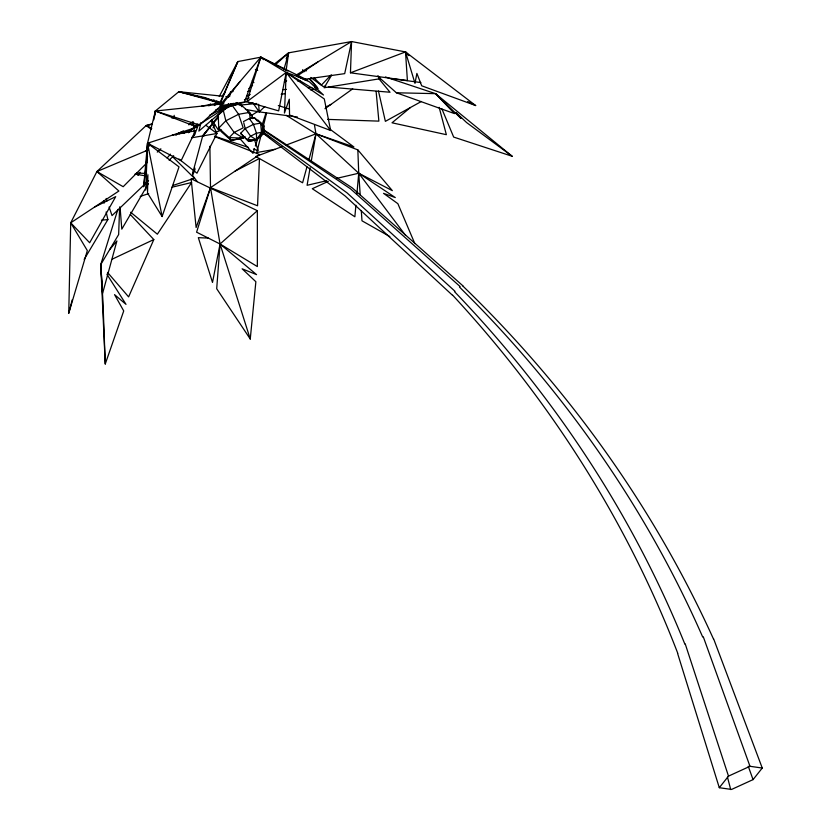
<?xml version="1.0" encoding="UTF-8"?>
<svg xmlns="http://www.w3.org/2000/svg" width="831" height="831" viewBox="0 0 831 831"><rect width="100%" height="100%" fill="white"/><g stroke="black" fill="none" stroke-linecap="round" stroke-linejoin="round"><path stroke-width="1.25" d="M214.471 136.471L259.625 154.576L210.513 187.671L196.116 227.528L191.14 178.821L257.35 210.679L257.35 266.564L220.059 244.013L196.594 232.181L210.513 187.671L209.89 146.225M147.866 150.079L96.915 171.539L118.885 191.026L70.718 222.812L87.328 250.598L68.744 313.256L70.718 222.812L96.915 171.539L146.163 125.554L152.281 123.767M119.633 207.044L118.646 234.56L100.759 264.549L105.257 363.988L123.726 310.929L114.533 294.621L126.011 304.354L106.898 274.23M350.453 72.816L351.575 41.55L405.507 51.917L475.664 105.547L421.691 85.79L416.882 73.408L414.991 83.339L405.507 51.917L350.453 72.816L407.398 80.565L405.507 51.917L409.029 55.667M153.818 119.809L155.345 111.022L197.186 127.081L147.534 143.244L143.67 186.809L146.433 162.492L147.534 143.244L155.345 111.022L178.852 91.69L223.352 96.292M228.452 97.393L228.639 94.859M355.897 205.247L354.868 216.777L312.279 188.72L328.328 181.355M356.915 193.716L358.732 173.222L357.839 149.881L315.988 133.822L286.311 115.374M257.35 210.679L220.059 244.013L216.704 288.731L250.256 339.017L255.865 281.719L242.122 268.808L256.561 274.625L220.059 244.013L210.513 187.671L257.558 205.776L259.469 158.482L235.069 171.124M284.836 79.589L284.482 82.144L286.643 80.836M286.103 70.666L288.627 52.831L351.575 41.55L344.688 73.637L304.25 79.35M154.608 116.132L155.345 111.022L223.124 103.865L199.45 125.055L155.345 111.022M146.433 162.492L147.523 156.218M149.258 146.173L149.694 143.659M310.129 167.717L307.086 185.292L326.76 180.691M311.21 161.443L315.988 133.822L314.492 125.221M245.052 136.471L243.306 138.091L231.132 140.335L221.534 131.942L218.771 128.109L218.2 115.114L227.787 106.254L228.245 103.833M229.636 96.562L230.561 91.722L233.054 91.535M173.7 117.815L174.198 115.332M201.009 122.5L198.869 131.101L230.779 103.792M261.069 135.276L256.779 152.54L274.874 149.331M263.52 125.408L266.585 113.078M68.744 313.256L72.224 299.835M217.826 116.662L202.691 135.952L192.449 173.97L194.984 168.174M306.951 166.865L302.609 182.778L255.792 156.529L282.125 146.599M308.966 159.521L315.988 133.822L353.923 146.973L329.408 128.784M283.807 69.877L288.627 52.831L274.386 64.049M105.257 363.988L102.94 301.071L100.759 264.549L117.867 209.422M296.937 76.317L309.392 81.802L323.508 95.004L286.207 72.453L278.655 110.887L246.911 101.694L260.83 57.173L307.678 80.181L286.207 72.453L260.83 57.173L237.863 61.567L219.228 96.51M254.556 148.469L252.977 153.361L239.432 138.081M255.346 146.027L257.703 138.694M262.035 125.232L265.972 113.006M162.118 216.548L179.018 166.886L147.534 143.244L145.726 190.112L147.897 174.697L147.534 193.031L162.118 216.548L147.534 143.244L181.137 160.663L195.441 130.737L172.36 135.162M218.2 115.114L227.787 106.254L228.587 103.958M191.836 137.531L194.568 134.799L198.64 124.255M219.291 127.6L218.345 129.968L211.635 119.851M286.176 58.793L288.627 52.831L275.352 64.787M219.789 104.623L237.863 61.567L219.239 104.623M195.015 169.586L192.563 175.424L197.279 181.625M130.238 214.45L153.818 239.557L128.608 296.885L107.511 272.391M213.037 127.922L214.699 124.598M216.818 101.029L214.419 105.537L215.977 103.605M148.323 183.713L121.804 229.148L120.069 207.168M331.579 75.216L324.121 87.764L380.255 78.685L377.928 75.673M84.16 259.428L107.874 219.592L106.139 212.009M137.956 175.445L140.055 172.235M261.838 134.892L259.604 136.689L260.841 134.809M208.924 105.921L210.388 103.917M240.055 81.5L221.212 105.537L244.501 102.057L260.83 57.173L273.233 63.54M762.256 768.041L753.052 779.613L731.571 789.45L719.293 787.705L728.496 776.133L749.978 766.296L762.256 768.041L713.673 638.946M222.241 95.908L225.378 92.054M205.028 135.495L202.691 135.952L209.734 127.288M212.082 124.401L213.64 122.469M109.702 249.56L116.901 240.938L102.649 293.198L100.759 264.549M167.114 158.046L170.407 154.151M188.512 132.731L197.311 123.923M202.691 135.952L218.584 117.14M220.953 103.875L260.83 57.173L263.583 59.676M331.07 74.956L321.4 85.084L314.118 77.917M240.606 133.355L245.197 128.597L253.476 124.37L260.612 123.144L262.409 125.637L262.783 134.082L256.55 139.847L248.635 141.301L240.606 133.355L248.635 141.301L256.55 139.847L263.458 133.209M147.409 162.336L123.185 186.705L96.915 171.539M158.17 151.502L160.871 148.801M169.119 160.269L173.669 155.719M245.405 109.412L259.251 111.894L264.757 106.513M157.256 152.094L159.999 149.466M148.552 180.566L112.04 215.593L109.1 207.033M259.604 136.689L264.268 132.368M248.801 88.688L252.593 85.281M410.462 107.5L392.014 122.801L446.361 134.684L439.152 107.324M175.933 135.235L178.904 132.846M188.824 124.868L192.782 121.679M179.247 133.853L183.319 130.81M191.483 124.733L193.519 123.217M246.911 101.694L286.207 72.453L324.298 98.962L330.665 130.509L289.541 114.99L289.292 99.211L284.441 113.068L286.207 72.453L330.665 130.509M324.973 108.716L352.718 88.844M207.314 98.37L212.58 100.894L214.024 99.886M296.584 76.4L318.024 61.847M232.161 103.563L190.974 129.813L183.859 132.815M251.461 115.457L259.012 110.637M296.376 74.935L351.575 41.55M209.433 115.343L231.018 104.363M421.369 101.475L385.376 121.347L378.458 91.005M224.339 107.76L233.407 103.293M246.9 96.178L250.266 94.402M145.498 151.076L147.689 149.944M325.523 107.209L331.018 104.384M243.473 121.544L249.331 118.553L254.379 117.69L260.612 123.144L261.505 132.316L262.783 134.082M238.881 139.006L242.268 137.271M257.579 138.445L259.532 137.447M94.807 206.919L115.706 196.656L89.655 242.756L70.718 222.812M112.289 259.116L153.818 239.557M223.227 108.123L237.292 102.545M244.428 99.762L249.175 97.913M215.624 132.306L221.534 130.041M285.76 145.228L315.988 133.822L358.732 173.222L395.286 197.57L383.517 193.332L397.872 203.688L414.825 243.597M140.242 196.428L148.676 193.602M172.765 185.521L194.444 178.25L172.599 156.747M215.842 109.806L247.524 101.475M171.851 118.044L174.302 117.337M325.731 85.977L323.29 86.611L310.794 77.46M247.513 91.483L250.017 90.849M171.892 187.235L191.608 182.529L157.36 234.197L130.644 212.237M336.597 178.395L358.732 173.222L392.336 190.642L357.839 149.881M152.447 124.234L146.163 125.554L151.211 129.252M225.284 106.669L239.962 104L249.549 112.393L252.312 116.236L252.416 118.594M220.392 107.241L239.962 104L241.914 106.721M250.983 118.314L254.379 117.69L257.33 120.994M201.642 106.129L219.727 102.93L178.852 91.69L224.017 103.096M191.722 137.759L216.943 133.5L210.981 120.64M281.169 94.256L284.991 93.674M310.462 89.831L318.107 88.678L309.921 78.716M220.028 105.838L230.312 106.015M239.151 105.173L256.852 103.491M101.465 220.153L107.874 219.592M282.644 89.665L286.456 89.374M308.072 87.754L311.885 87.473M314.419 87.276L316.964 87.089L309.194 78.841M297.467 80.898L299.887 80.732M249.227 103.065L253.071 102.93M249.165 103.2L252.988 103.117M378.24 76.681L396.397 92.781L435.548 93.654L512.176 156.27L453.674 137.084L441.915 108.913M227.787 106.254L230.353 106.337M327.559 119.384L378.874 121.129L376.111 91.4M302.692 70.635L306.535 70.78M136.481 173.056L146.692 173.44M208.332 238.102L198.329 237.656L212.507 282.436L220.059 244.013L250.256 339.017M328.39 87.047L390.009 92.241L378.521 78.28M225.897 96.552L228.442 96.812M253.58 103.917L259.251 111.894L297.405 117.015M390.819 78.509L420.85 82.56M134.944 174.105L146.1 175.943M148.718 126.042L146.163 125.554L151.772 128.348M180.556 132.119L184.378 132.856M180.098 91.971L186.331 93.373M188.824 93.934L206.265 97.871M278.312 105.547L289.427 109.09M214.575 136.18L248.552 147.451M253.403 149.061L258.264 150.671L254.4 139.65M385.428 76.961L435.548 93.654L460.904 118.345L455.907 112.393L466.565 122.531L512.176 156.27M212.58 100.894L216.091 102.13M396.397 92.781L454.484 113.598L435.548 93.654M255.377 69.409L257.703 70.458M467.687 101.527L475.664 105.547M275.487 64.693L287.89 71.051M296.916 75.683L305.933 80.306M389.843 236.575L361.984 220.807L361.288 210.513M262.399 128.961L352.199 187.848L462.877 285.791M262.212 129.418L350.443 188.772L460.114 286.57M262.295 131.319L347.005 192.834L454.983 291.276M205.953 125.325L216.943 133.5L196.989 173.191L178.966 159.033M263.032 132.534L270.283 137.936M261.786 132.254L345.239 196.064L452.521 295.306M257.974 120.069L263.988 126.032L264.216 131.101M259.771 122.167L263.988 126.032M247.586 111.905L252.312 116.236M405.507 51.917L408.042 54.856M302.557 69.752L304.188 71.746M252.385 80.628L253.912 82.633M405.549 235.37L358.732 173.222L360.228 195.088M249.331 118.553L253.476 124.37L256.467 133.189L256.55 139.847L247.368 139.546L250.609 136.18L256.467 133.189L261.505 132.316L256.55 139.847L250.609 136.18L245.197 128.597L243.763 122.728M703.296 636.816L749.978 766.296M748.253 766.234L753.052 779.613M106.16 198.464L107.002 200.915M685.253 643.973L728.496 776.133M677.556 653.28L719.293 787.705M103.543 200.624L104.124 203.159M262.648 124.162L263.209 129.896M250.183 118.812L249.549 112.393L238.59 114.283L225.835 120.796L218.771 128.109L229.179 137.624L231.132 140.335L243.306 138.091L243.275 135.526M258.618 104.291L259.251 111.894M193.498 122.115L194.568 134.799M452.666 295.192A1134.814 1015.285 21.7 0 1 677.743 653.239M459.501 287.079A1152.192 1018.723 18.6 0 1 702.683 636.993M454.505 291.65A1138.834 1009.021 19.3 0 1 684.848 644.087M727.468 777.172A1146.437 1030.71 23.9 0 1 730.698 789.575M462.732 285.916A1160.46 1033.234 20.4 0 1 713.476 639.008M234.165 132.451L229.179 137.624L243.306 138.091L234.165 132.451L225.835 120.796L223.196 109.941L232.202 105.34L238.59 114.283L243.182 127.849L234.165 132.451"/></g></svg>
